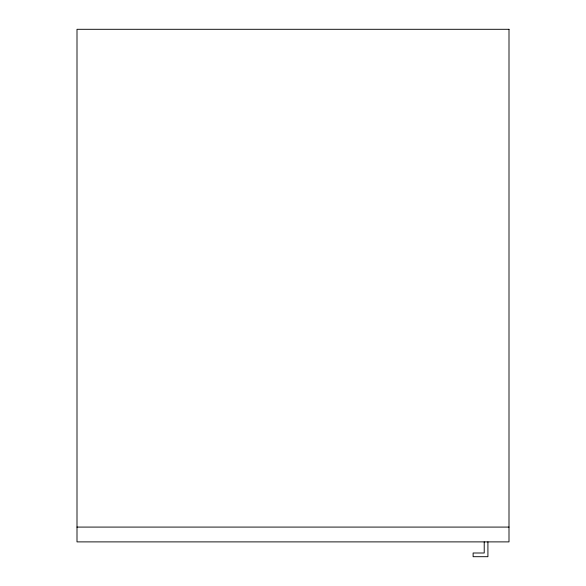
<?xml version="1.0" encoding="UTF-8"?>
<svg xmlns="http://www.w3.org/2000/svg" width="586" height="586" viewBox="0 0 586 586"><rect width="100%" height="100%" fill="white"/><g stroke="black" fill="none" stroke-linecap="round" stroke-linejoin="round"><path stroke-width="0.88" d="M77 527.085L509 527.085M487.918 541.889L487.918 556.7L473.114 556.7L473.114 553.001L484.219 553.001L484.219 541.889M509 29.3L77 29.3L77 541.889L509 541.889L509 29.3"/></g></svg>
